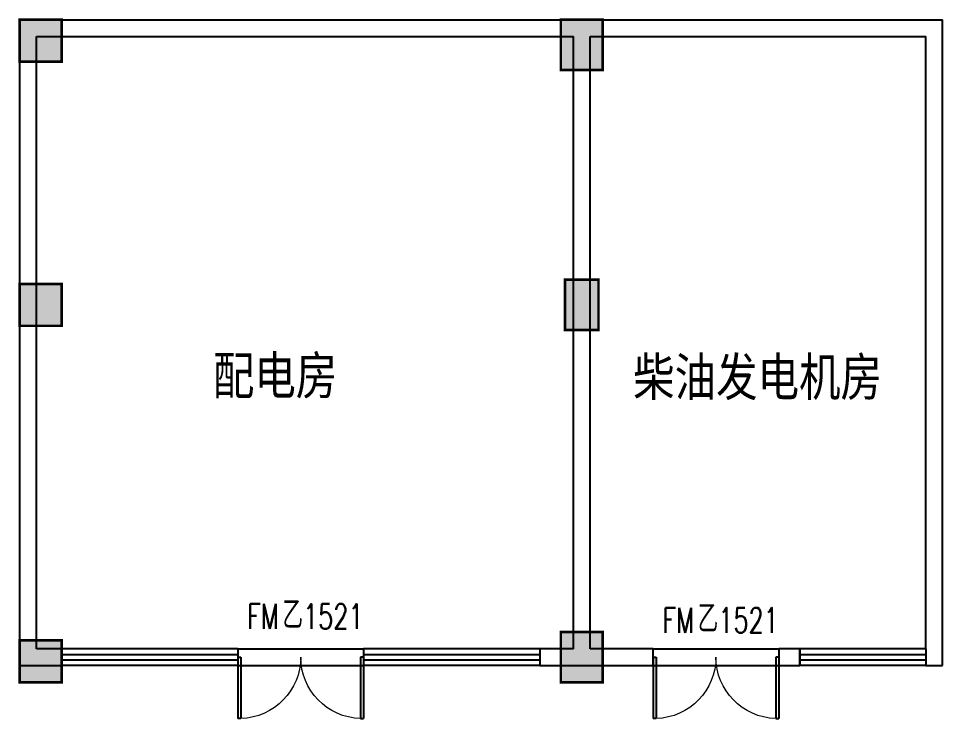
# Model space of a CAD drawing. Extents: x -6243262 to 3079315, y -2914302 to 172723.
# Drawn here: x -2980732 to -2969717, y -882249 to -873903 of the extents above; entities that cross this region are included whole.
import ezdxf

# ---------------------------------------------------------------- set-up
doc = ezdxf.new("R2010")
doc.units = 0
doc.header["$LTSCALE"] = 1000
for name, color, linetype in [('0-柱网', 2, 'Continuous'), ('DOOR_FIRE', 4, 'Continuous'), ('DOOR_FIRE_TEXT', 7, 'Continuous'), ('PUB_TEXT', 7, 'Continuous'), ('WALL', 9, 'Continuous'), ('WINDOW', 4, 'Continuous')]:
    doc.layers.add(name, color=color, linetype=linetype)
doc.styles.add('-宋体', font='', dxfattribs={"width": 0.8})
doc.styles.add('_TCH_WINDOW', font='SIMPLEX', dxfattribs={"height": 3.5, "bigfont": 'GBCBIG'})
doc.styles.get('-宋体').set_extended_font_data('SimSun')

# ---------------------------------------------------------------- blocks, each defined once
blk = doc.blocks.new('$DorLib2D$00000002')
at = {"color": 0}
for p, q in [((-0.5, 0), (-0.5, 0.4875)), ((-0.475, 0.4875), (-0.5, 0.4875)), ((-0.475, 0), (-0.475, 0.4875)), ((0.475, 0), (0.475, 0.4875)), ((0.475, 0.4875), (0.5, 0.4875)), ((0.5, 0), (0.5, 0.4875)), ((-0.5, 0), (-0.475, 0)), ((0.5, 0), (0.475, 0))]:
    blk.add_line(p, q, dxfattribs=at)
at = {"color": 0, "lineweight": 13}
for centre, start, end in [((-0.4875, 0), 0, 88.53072), ((0.4875, 0), 91.46928, 180)]:
    blk.add_arc(centre, 0.4875, start, end, dxfattribs=at)
blk = doc.blocks.new('$TCHSYS$WIN2D')
at = {"color": 0}
for p, q in [((-0.5, 0.5), (0.5, 0.5)), ((-0.5, 0.5), (-0.5, -0.5)), ((0.5, 0.5), (0.5, -0.5)), ((0.5, 0.1667), (-0.5, 0.1667)), ((0.5, -0.1667), (-0.5, -0.1667)), ((-0.5, -0.5), (0.5, -0.5))]:
    blk.add_line(p, q, dxfattribs=at)
blk = doc.blocks.new('312423')
at = {"layer": '0-柱网'}
h = blk.add_hatch(color=8, dxfattribs=at)
h.dxf.hatch_style = 1
h.paths.add_polyline_path([(1241738, -1200915), (1242238, -1200915), (1242238, -1201415), (1241738, -1201415)])
h = blk.add_hatch(color=8, dxfattribs=at)
h.dxf.hatch_style = 1
h.paths.add_polyline_path([(1248188, -1200915), (1248688, -1200915), (1248688, -1201515), (1248188, -1201515)])
h = blk.add_hatch(color=8, dxfattribs=at)
h.dxf.hatch_style = 1
h.paths.add_polyline_path([(1248238, -1204015), (1248638, -1204015), (1248638, -1204615), (1248238, -1204615)])
h = blk.add_hatch(color=8, dxfattribs=at)
h.dxf.hatch_style = 1
h.paths.add_polyline_path([(1241738, -1204065), (1242238, -1204065), (1242238, -1204565), (1241738, -1204565)])
h = blk.add_hatch(color=8, dxfattribs=at)
h.dxf.hatch_style = 1
h.paths.add_polyline_path([(1248188, -1208215), (1248688, -1208215), (1248688, -1208815), (1248188, -1208815)])
h = blk.add_hatch(color=8, dxfattribs=at)
h.dxf.hatch_style = 1
h.paths.add_polyline_path([(1241738, -1208315), (1242238, -1208315), (1242238, -1208815), (1241738, -1208815)])
at = {"layer": '0-柱网', "color": 8, "const_width": 30}
for points in [[(1241738, -1200915), (1242238, -1200915), (1242238, -1201415), (1241738, -1201415)], [(1248188, -1200915), (1248688, -1200915), (1248688, -1201515), (1248188, -1201515)], [(1248238, -1204015), (1248638, -1204015), (1248638, -1204615), (1248238, -1204615)], [(1241738, -1204065), (1242238, -1204065), (1242238, -1204565), (1241738, -1204565)], [(1248188, -1208215), (1248688, -1208215), (1248688, -1208815), (1248188, -1208815)], [(1241738, -1208315), (1242238, -1208315), (1242238, -1208815), (1241738, -1208815)]]:
    blk.add_lwpolyline(points, close=True, dxfattribs=at)
at = {"layer": 'DOOR_FIRE', "color": 8}
for p, q in [((1244338, -1208415), (1245838, -1208415)), ((1249288, -1208415), (1250788, -1208415)), ((1244338, -1208615), (1245838, -1208615)), ((1249288, -1208615), (1250788, -1208615))]:
    blk.add_line(p, q, dxfattribs=at)
at = {"layer": 'WALL', "color": 8}
for p, q in [((1241738, -1208615), (1241738, -1200915)), ((1241738, -1200915), (1249038, -1200915)), ((1249038, -1200915), (1252738, -1200915)), ((1252738, -1208615), (1252738, -1200915)), ((1241938, -1208415), (1241938, -1201115)), ((1241938, -1201115), (1248338, -1201115)), ((1248338, -1208415), (1248338, -1201115)), ((1248538, -1208415), (1248538, -1201115)), ((1248538, -1201115), (1252538, -1201115)), ((1252538, -1208415), (1252538, -1201115)), ((1242238, -1208415), (1241938, -1208415)), ((1242238, -1208615), (1242238, -1208415)), ((1248338, -1208415), (1247938, -1208415)), ((1247938, -1208415), (1247938, -1208615)), ((1249288, -1208415), (1248538, -1208415)), ((1249288, -1208615), (1249288, -1208415)), ((1251038, -1208415), (1250788, -1208415)), ((1250788, -1208415), (1250788, -1208615)), ((1251038, -1208615), (1251038, -1208415)), ((1252538, -1208415), (1252538, -1208615)), ((1241738, -1208615), (1242238, -1208615)), ((1247938, -1208615), (1249038, -1208615)), ((1249038, -1208615), (1249288, -1208615)), ((1250788, -1208615), (1251038, -1208615)), ((1252538, -1208615), (1252738, -1208615))]:
    blk.add_line(p, q, dxfattribs=at)
at = {"layer": 'DOOR_FIRE', "color": 8, "xscale": 1500, "yscale": -1500, "zscale": 200}
for p in [(1245088, -1208515), (1250038, -1208515)]:
    blk.add_blockref('$DorLib2D$00000002', p, dxfattribs=at)
at = {"layer": 'WINDOW', "color": 8, "yscale": 200}
for p, xscale, zscale in [((1243288, -1208515), -2100, -2100), ((1246888, -1208515), -2100, -2100), ((1251788, -1208515), -1500, -1500)]:
    blk.add_blockref('$TCHSYS$WIN2D', p, dxfattribs=dict(at, xscale=xscale, zscale=zscale))
at = {"layer": 'DOOR_FIRE_TEXT', "color": 8, "style": '_TCH_WINDOW', "width": 0.705882}
for s, p in [('FM', (1244451, -1208178)), ('1521', (1245116, -1208178)), ('FM', (1249401, -1208223)), ('1521', (1250066, -1208223))]:
    blk.add_text(s, height=297.5, dxfattribs=at).set_placement(p)
at = {"layer": 'DOOR_FIRE_TEXT', "color": 8, "style": '_TCH_WINDOW'}
for p in [(1244871, -1208178), (1249821, -1208223)]:
    blk.add_text('乙', height=338, dxfattribs=at).set_placement(p)
at = {"layer": 'PUB_TEXT', "color": 8, "style": '-宋体', "width": 0.8}
for s, p in [('配电房', (1244040, -1205383)), ('柴油发电机房', (1249050, -1205400))]:
    blk.add_text(s, height=453.2, dxfattribs=at).set_placement(p)

msp = doc.modelspace()

# ---------------------------------------------------------------- block references
msp.add_blockref('312423', (-4222455.7, 326997.5))

doc.saveas('drawing.dxf')
